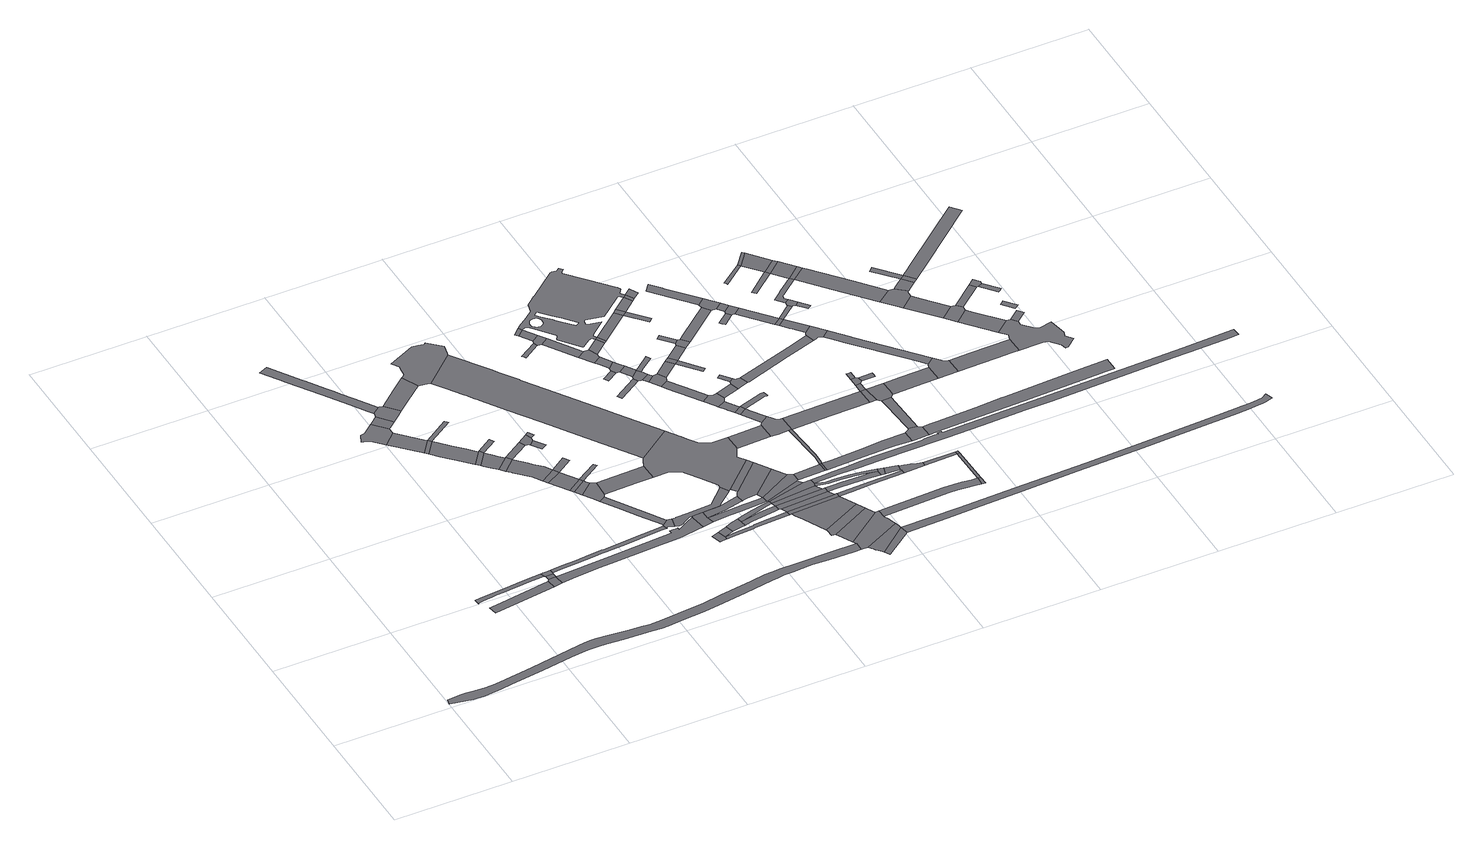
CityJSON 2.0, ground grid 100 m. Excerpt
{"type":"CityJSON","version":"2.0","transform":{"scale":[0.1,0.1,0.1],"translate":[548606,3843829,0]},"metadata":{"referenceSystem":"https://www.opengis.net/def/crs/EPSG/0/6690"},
"CityObjects":{
"road1":{"type":"Road","attributes":{"RoadStructureAttribute.sectionType":"1"},"geometry":[{"type":"MultiSurface","lod":"1","boundaries":[[[0,1,2,3,4,5]]]}]},
"road2":{"type":"Road","attributes":{"RoadStructureAttribute.sectionType":"1"},"geometry":[{"type":"MultiSurface","lod":"1","boundaries":[[[6,7,8,9,10,11,12,13,14,15,16,17,18,19,20,21,22,23,24,25,26,27,28]]]}]},
"road3":{"type":"Road","geometry":[{"type":"MultiSurface","lod":"1","boundaries":[[[29,30,0,5,31]]]}]},
"road4":{"type":"Road","attributes":{"RoadStructureAttribute.sectionType":"1"},"geometry":[{"type":"MultiSurface","lod":"1","boundaries":[[[32,33,34,35,30,29]]]}]},
"road5":{"type":"Road","geometry":[{"type":"MultiSurface","lod":"1","boundaries":[[[36,37,38,39,6,28,40,34,33,41]]]}]},
"road6":{"type":"Road","attributes":{"RoadStructureAttribute.sectionType":"1"},"geometry":[{"type":"MultiSurface","lod":"1","boundaries":[[[42,43,44,45,46,47,48,49,50,51,52,53,54,55,56,57,58,59,60,61,62,63,64,65,66,67,68,69,70,71,72,73,74,75,76,77,78,79,80,81,82,83,84,85,86,87,88,89,90,91,92,93,94,95,96,97,98,99,100]]]}]},
"road7":{"type":"Road","geometry":[{"type":"MultiSurface","lod":"1","boundaries":[[[101,102,103,104,105,106,107,108,109,110,111,112]]]}]},
"road8":{"type":"Road","attributes":{"RoadStructureAttribute.sectionType":"1"},"geometry":[{"type":"MultiSurface","lod":"1","boundaries":[[[113,114,115,116,117,118,119,120,121,122,123,124,125,126,127,128,129,130]]]}]},
"road9":{"type":"Road","attributes":{"RoadStructureAttribute.sectionType":"1"},"geometry":[{"type":"MultiSurface","lod":"1","boundaries":[[[131,132,111,110,133,134,135,136,137]]]}]},
"road10":{"type":"Road","attributes":{"RoadStructureAttribute.sectionType":"1"},"geometry":[{"type":"MultiSurface","lod":"1","boundaries":[[[138,139,101,112,140,141]]]}]},
"road11":{"type":"Road","geometry":[{"type":"MultiSurface","lod":"1","boundaries":[[[142,137,136,143,144]]]}]},
"road12":{"type":"Road","geometry":[{"type":"MultiSurface","lod":"1","boundaries":[[[145,130,129,146,138,141,147,148,149,150]]]}]},
"road13":{"type":"Road","attributes":{"RoadStructureAttribute.sectionType":"1"},"geometry":[{"type":"MultiSurface","lod":"1","boundaries":[[[151,152,153,154,144,143,155,156,157,158,159,160]]]}]},
"road14":{"type":"Road","attributes":{"RoadStructureAttribute.sectionType":"1"},"geometry":[{"type":"MultiSurface","lod":"1","boundaries":[[[161,162,163,164,165,166,167,168,169,170,36,41,171,172,173,174,175,176,177,178,179,180,181,182,183,184]]]}]},
"road15":{"type":"Road","geometry":[{"type":"MultiSurface","lod":"1","boundaries":[[[185,160,159,186,187]]]}]},
"road16":{"type":"Road","attributes":{"RoadStructureAttribute.sectionType":"1"},"geometry":[{"type":"MultiSurface","lod":"1","boundaries":[[[188,189,190,142,144]]]}]},
"road17":{"type":"Road","attributes":{"RoadStructureAttribute.sectionType":"1"},"geometry":[{"type":"MultiSurface","lod":"1","boundaries":[[[191,192,193,194,195,196,197,198,199,200,201,202,203,204,29,31,205,206,207,208,209,210,211]]]}]},
"road18":{"type":"Road","attributes":{"RoadStructureAttribute.sectionType":"1"},"geometry":[{"type":"MultiSurface","lod":"1","boundaries":[[[212,213,187,186,214,215,216,217]]]}]},
"road19":{"type":"Road","geometry":[{"type":"MultiSurface","lod":"1","boundaries":[[[218,217,216,219,220]]]}]},
"road20":{"type":"Road","attributes":{"RoadStructureAttribute.sectionType":"1"},"geometry":[{"type":"MultiSurface","lod":"1","boundaries":[[[221,222,150,149,223,224]]]}]},
"road21":{"type":"Road","geometry":[{"type":"MultiSurface","lod":"1","boundaries":[[[225,226,185,187]]]}]},
"road22":{"type":"Road","attributes":{"RoadStructureAttribute.sectionType":"1"},"geometry":[{"type":"MultiSurface","lod":"1","boundaries":[[[227,228,229,230,231,232,220,219,233,234,235,236,237]]]}]},
"road23":{"type":"Road","geometry":[{"type":"MultiSurface","lod":"1","boundaries":[[[237,236,238,239]]]}]},
"road24":{"type":"Road","attributes":{"RoadStructureAttribute.sectionType":"1"},"geometry":[{"type":"MultiSurface","lod":"1","boundaries":[[[240,218,220,241]]]}]},
"road25":{"type":"Road","attributes":{"RoadStructureAttribute.sectionType":"1"},"geometry":[{"type":"MultiSurface","lod":"1","boundaries":[[[239,238,242,243]]]}]},
"road26":{"type":"Road","attributes":{"RoadStructureAttribute.sectionType":"1"},"geometry":[{"type":"MultiSurface","lod":"1","boundaries":[[[243,242,244,245]]]}]},
"road27":{"type":"Road","geometry":[{"type":"MultiSurface","lod":"1","boundaries":[[[245,244,246,247,248,249,250,251]]]}]},
"road28":{"type":"Road","geometry":[{"type":"MultiSurface","lod":"1","boundaries":[[[248,247,252,253,254,255,256,257,258]]]}]},
"road29":{"type":"Road","geometry":[{"type":"MultiSurface","lod":"1","boundaries":[[[259,260,237,239]]]}]},
"road30":{"type":"Road","geometry":[{"type":"MultiSurface","lod":"1","boundaries":[[[261,262,240,241,263,264,265,266,267]]]}]},
"road31":{"type":"Road","attributes":{"RoadStructureAttribute.sectionType":"1"},"geometry":[{"type":"MultiSurface","lod":"1","boundaries":[[[268,269,255,254,270,271,272,273,274]]]}]},
"road32":{"type":"Road","attributes":{"RoadStructureAttribute.sectionType":"1"},"geometry":[{"type":"MultiSurface","lod":"1","boundaries":[[[275,276,277,265,264]]]}]},
"road33":{"type":"Road","geometry":[{"type":"MultiSurface","lod":"1","boundaries":[[[278,279,261,267]]]}]},
"road34":{"type":"Road","attributes":{"RoadStructureAttribute.sectionType":"1"},"geometry":[{"type":"MultiSurface","lod":"1","boundaries":[[[280,281,282,243,245]]]}]},
"road35":{"type":"Road","geometry":[{"type":"MultiSurface","lod":"1","boundaries":[[[274,273,161,184,283,284,285,286,287,288,289,290]]]}]},
"road36":{"type":"Road","geometry":[{"type":"MultiSurface","lod":"1","boundaries":[[[291,292,293,294,295,296,297,221,224,298,299,300,301,302,303,304]]]}]},
"road37":{"type":"Road","attributes":{"RoadStructureAttribute.sectionType":"1"},"geometry":[{"type":"MultiSurface","lod":"1","boundaries":[[[305,306,258,257,307,308]]]}]},
"road38":{"type":"Road","geometry":[{"type":"MultiSurface","lod":"1","boundaries":[[[309,310,311,312,313,314]]]}]},
"road39":{"type":"Road","geometry":[{"type":"MultiSurface","lod":"1","boundaries":[[[315,316,193,192,191,211,317,318,319]]]}]},
"road40":{"type":"Road","attributes":{"RoadStructureAttribute.sectionType":"1"},"geometry":[{"type":"MultiSurface","lod":"1","boundaries":[[[320,321,309,314,322,323,324]]]}]},
"road41":{"type":"Road","attributes":{"RoadStructureAttribute.sectionType":"1"},"geometry":[{"type":"MultiSurface","lod":"1","boundaries":[[[325,326,327,328,329,290,289,330,331,332,333,334,335,336,337,338,339,340]]]}]},
"road42":{"type":"Road","attributes":{"RoadStructureAttribute.sectionType":"1"},"geometry":[{"type":"MultiSurface","lod":"1","boundaries":[[[341,342,343,344,345,346,347,348,349,350,300,299,351,352,353,354,355,356,357,358,359,360,361,362,363,364]]]}]},
"road43":{"type":"Road","geometry":[{"type":"MultiSurface","lod":"1","boundaries":[[[365,366,320,324,367,368,369]]]}]},
"road44":{"type":"Road","attributes":{"RoadStructureAttribute.sectionType":"1"},"geometry":[{"type":"MultiSurface","lod":"1","boundaries":[[[370,371,372,373,315,319,374,375]]]}]},
"road45":{"type":"Road","attributes":{"RoadStructureAttribute.sectionType":"1"},"geometry":[{"type":"MultiSurface","lod":"1","boundaries":[[[376,377,378,379,380,381,382,383,384,314,313,385,386,387,388,389,390,391,392]]]}]},
"road46":{"type":"Road","attributes":{"RoadStructureAttribute.sectionType":"1"},"geometry":[{"type":"MultiSurface","lod":"1","boundaries":[[[393,394,395,396,397,398,399,400,318,317,401,402,403]]]}]},
"road47":{"type":"Road","attributes":{"RoadStructureAttribute.sectionType":"1"},"geometry":[{"type":"MultiSurface","lod":"1","boundaries":[[[404,405,406,407,369,368,408,409,410,411]]]}]},
"road48":{"type":"Road","attributes":{"RoadStructureAttribute.sectionType":"1"},"geometry":[{"type":"MultiSurface","lod":"1","boundaries":[[[412,413,414,415,365,369,416,417,418]]]}]},
"road49":{"type":"Road","geometry":[{"type":"MultiSurface","lod":"1","boundaries":[[[419,420,421,422,423,364,363,424,305,308,425,426,427,428,429,430,431,325,340,432,433,434,435,436,437,438,439]]]}]},
"road50":{"type":"Road","geometry":[{"type":"MultiSurface","lod":"1","boundaries":[[[440,441,442,443,444]]]}]},
"road51":{"type":"Road","geometry":[{"type":"MultiSurface","lod":"1","boundaries":[[[445,446,447,448]]]}]},
"road52":{"type":"Road","geometry":[{"type":"MultiSurface","lod":"1","boundaries":[[[434,433,449,450,451]]]}]},
"road53":{"type":"Road","attributes":{"RoadStructureAttribute.sectionType":"1"},"geometry":[{"type":"MultiSurface","lod":"1","boundaries":[[[448,447,452,453]]]}]},
"road54":{"type":"Road","attributes":{"RoadStructureAttribute.sectionType":"1"},"geometry":[{"type":"MultiSurface","lod":"1","boundaries":[[[451,450,454,370,375,455,456,457,458,459,460]]]}]},
"road55":{"type":"Road","geometry":[{"type":"MultiSurface","lod":"1","boundaries":[[[453,452,461,440,444,462,463,464]]]}]},
"road56":{"type":"Road","attributes":{"RoadStructureAttribute.sectionType":"1"},"geometry":[{"type":"MultiSurface","lod":"1","boundaries":[[[465,464,463,466,467,468]]]}]},
"road57":{"type":"Road","geometry":[{"type":"MultiSurface","lod":"1","boundaries":[[[469,470,460,459,471,472]]]}]},
"road58":{"type":"Road","attributes":{"RoadStructureAttribute.sectionType":"1"},"geometry":[{"type":"MultiSurface","lod":"1","boundaries":[[[473,474,475,476,477]]]}]},
"road59":{"type":"Road","geometry":[{"type":"MultiSurface","lod":"1","boundaries":[[[472,471,393,403,478,479,480,481,482,483]]]}]},
"road60":{"type":"Road","geometry":[{"type":"MultiSurface","lod":"1","boundaries":[[[484,479,478,412,485]]]}]},
"road61":{"type":"Road","geometry":[{"type":"MultiSurface","lod":"1","boundaries":[[[486,487,488,489]]]}]},
"road62":{"type":"Road","geometry":[{"type":"MultiSurface","lod":"1","boundaries":[[[490,491,418,404,492]]]}]},
"road63":{"type":"Road","geometry":[{"type":"MultiSurface","lod":"1","boundaries":[[[493,492,404,411,494,495]]]}]},
"road64":{"type":"Road","attributes":{"RoadStructureAttribute.sectionType":"1"},"geometry":[{"type":"MultiSurface","lod":"1","boundaries":[[[496,497,485,412,418,491,498]]]}]},
"road65":{"type":"Road","attributes":{"RoadStructureAttribute.sectionType":"7"},"geometry":[{"type":"MultiSurface","lod":"1","boundaries":[[[499,500,501,495,494,502,376,503]]]}]},
"road66":{"type":"Road","attributes":{"RoadStructureAttribute.sectionType":"7"},"geometry":[{"type":"MultiSurface","lod":"1","boundaries":[[[504,505,506,507,508,509,510,511]]]}]},
"road67":{"type":"Road","geometry":[{"type":"MultiSurface","lod":"1","boundaries":[[[512,503,376,392,507,506]]]}]},
"road68":{"type":"Road","geometry":[{"type":"MultiSurface","lod":"1","boundaries":[[[513,468,467,514,515,516,517,518]]]}]},
"road69":{"type":"Road","attributes":{"RoadStructureAttribute.sectionType":"1"},"geometry":[{"type":"MultiSurface","lod":"1","boundaries":[[[515,514,519,520,521,522]]]}]},
"road70":{"type":"Road","geometry":[{"type":"MultiSurface","lod":"1","boundaries":[[[511,510,523,524,525,526]]]}]},
"road71":{"type":"Road","geometry":[{"type":"MultiSurface","lod":"1","boundaries":[[[527,526,525,528,529,530]]]}]},
"road72":{"type":"Road","geometry":[{"type":"MultiSurface","lod":"1","boundaries":[[[531,522,521,486,489,532,533]]]}]},
"road73":{"type":"Road","attributes":{"RoadStructureAttribute.sectionType":"1"},"geometry":[{"type":"MultiSurface","lod":"1","boundaries":[[[534,535,533,532,536,537,538,539]]]}]},
"road74":{"type":"Road","geometry":[{"type":"MultiSurface","lod":"1","boundaries":[[[540,541,542,543,544,545,546,547,548]]]}]},
"road75":{"type":"Road","geometry":[{"type":"MultiSurface","lod":"1","boundaries":[[[549,530,529,42,100,550,542,541,551,552,553,554]]]}]},
"road76":{"type":"Road","geometry":[{"type":"MultiSurface","lod":"1","boundaries":[[[539,538,473,477,555,556,557,558,559,560,561]]]}]},
"road77":{"type":"Road","geometry":[{"type":"MultiSurface","lod":"1","boundaries":[[[548,547,562,563]]]}]},
"road78":{"type":"Road","attributes":{"RoadStructureAttribute.sectionType":"1"},"geometry":[{"type":"MultiSurface","lod":"1","boundaries":[[[564,518,517,565]]]}]},
"road79":{"type":"Road","geometry":[{"type":"MultiSurface","lod":"1","boundaries":[[[557,556,566,567]]]}]},
"road80":{"type":"Road","geometry":[{"type":"MultiSurface","lod":"1","boundaries":[[[568,567,566,569,570,571,572,573]]]}]},
"road81":{"type":"Road","attributes":{"RoadStructureAttribute.sectionType":"1"},"geometry":[{"type":"MultiSurface","lod":"1","boundaries":[[[574,439,438,575]]]}]},
"road82":{"type":"Road","geometry":[{"type":"MultiSurface","lod":"1","boundaries":[[[576,564,565,577,578]]]}]},
"road83":{"type":"Road","geometry":[{"type":"MultiSurface","lod":"1","boundaries":[[[579,483,482,580]]]}]},
"road84":{"type":"Road","geometry":[{"type":"MultiSurface","lod":"1","boundaries":[[[581,582,583,584,585,586,587,539,561]]]}]},
"road85":{"type":"Road","attributes":{"RoadStructureAttribute.sectionType":"1"},"geometry":[{"type":"MultiSurface","lod":"1","boundaries":[[[588,572,571,589,590,591,592,593]]]}]},
"road86":{"type":"Road","geometry":[{"type":"MultiSurface","lod":"1","boundaries":[[[594,595,596,597,598,599,600,601,602,603,604,605,606,607,608,609,445,448,610,611,612,613,614,615,616,617,618,619,620,621,622,623,624,625,626,564,576,627,628,629,630,631,632,633,634,635,636,637,638,639,640,641,642,643,644,645,646,647,648],[649,650,651,652,653,654,655,656,657,658,659,660,661,662,663,664,665,666,667,668,669,670,671,672,673],[674,675,676,677,678,679,680,681,682,683,684,685,686,687,688,689,690,691]]]}]},
"road87":{"type":"Road","geometry":[{"type":"MultiSurface","lod":"1","boundaries":[[[692,693,593,592,694,695,696,697,698]]]}]},
"road88":{"type":"Road","attributes":{"RoadStructureAttribute.sectionType":"1"},"geometry":[{"type":"MultiSurface","lod":"1","boundaries":[[[699,700,568,573,701,702]]]}]},
"road89":{"type":"Road","attributes":{"RoadStructureAttribute.sectionType":"1"},"geometry":[{"type":"MultiSurface","lod":"1","boundaries":[[[703,704,705,696,695,706,707,708,709,710]]]}]},
"road90":{"type":"Road","geometry":[{"type":"MultiSurface","lod":"1","boundaries":[[[711,712,579,580,713]]]}]},
"road91":{"type":"Road","attributes":{"RoadStructureAttribute.sectionType":"1"},"geometry":[{"type":"MultiSurface","lod":"1","boundaries":[[[714,576,578,715]]]}]},
"road92":{"type":"Road","geometry":[{"type":"MultiSurface","lod":"1","boundaries":[[[716,710,709,717,718]]]}]},
"road93":{"type":"Road","attributes":{"RoadStructureAttribute.sectionType":"1"},"geometry":[{"type":"MultiSurface","lod":"1","boundaries":[[[719,720,721,722,723,498,491,724,725,726,727,728,729,730]]]}]},
"road94":{"type":"Road","attributes":{"RoadStructureAttribute.sectionType":"1"},"geometry":[{"type":"MultiSurface","lod":"1","boundaries":[[[731,732,733,734,735,493,495,736,737,738,739,740,729]]]}]},
"road95":{"type":"Road","attributes":{"RoadStructureAttribute.sectionType":"1"},"geometry":[{"type":"MultiSurface","lod":"1","boundaries":[[[741,742,718,717,743,744]]]}]},
"road96":{"type":"Road","geometry":[{"type":"MultiSurface","lod":"1","boundaries":[[[745,699,702,746]]]}]},
"road97":{"type":"Road","attributes":{"RoadStructureAttribute.sectionType":"1"},"geometry":[{"type":"MultiSurface","lod":"1","boundaries":[[[747,748,749,750,751,752,753,754,712,711]]]}]},
"road98":{"type":"Road","geometry":[{"type":"MultiSurface","lod":"1","boundaries":[[[755,756,757,744,743,758,574,575,759,751,750,760]]]}]},
"road99":{"type":"Road","attributes":{"RoadStructureAttribute.sectionType":"1"},"geometry":[{"type":"MultiSurface","lod":"1","boundaries":[[[761,698,697,762]]]}]},
"road100":{"type":"Road","geometry":[{"type":"MultiSurface","lod":"1","boundaries":[[[763,764,765,746,702]]]}]},
"road101":{"type":"Road","attributes":{"RoadStructureAttribute.sectionType":"1"},"geometry":[{"type":"MultiSurface","lod":"1","boundaries":[[[766,767,768,769,770,771,512,506,772,773,774,775,776]]]}]},
"road102":{"type":"Road","attributes":{"RoadStructureAttribute.sectionType":"1"},"geometry":[{"type":"MultiSurface","lod":"1","boundaries":[[[777,778,745,746,779]]]}]},
"road103":{"type":"Road","attributes":{"RoadStructureAttribute.sectionType":"1"},"geometry":[{"type":"MultiSurface","lod":"1","boundaries":[[[780,781,782,783,784,785,716,718]]]}]},
"road104":{"type":"Road","geometry":[{"type":"MultiSurface","lod":"1","boundaries":[[[786,714,715,787]]]}]},
"road105":{"type":"Road","geometry":[{"type":"MultiSurface","lod":"1","boundaries":[[[788,789,790,791,792,793]]]}]},
"road106":{"type":"Road","geometry":[{"type":"MultiSurface","lod":"1","boundaries":[[[794,795,796,797]]]}]},
"road107":{"type":"Road","geometry":[{"type":"MultiSurface","lod":"1","boundaries":[[[798,799,787,715]]]}]},
"road108":{"type":"Road","geometry":[{"type":"MultiSurface","lod":"1","boundaries":[[[800,801,793,792,761,762,802,803,804]]]}]},
"road109":{"type":"Road","geometry":[{"type":"MultiSurface","lod":"1","boundaries":[[[797,796,777,779,805,806]]]}]},
"road110":{"type":"Road","attributes":{"RoadStructureAttribute.sectionType":"1"},"geometry":[{"type":"MultiSurface","lod":"1","boundaries":[[[640,786,787,807]]]}]},
"road111":{"type":"Road","geometry":[{"type":"MultiSurface","lod":"1","boundaries":[[[730,729,740,808,809]]]}]},
"road112":{"type":"Road","attributes":{"RoadStructureAttribute.sectionType":"1"},"geometry":[{"type":"MultiSurface","lod":"1","boundaries":[[[810,811,812,813,549,554,814,815,816,817,818,819]]]}]},
"road113":{"type":"Road","attributes":{"RoadStructureAttribute.sectionType":"1"},"geometry":[{"type":"MultiSurface","lod":"1","boundaries":[[[809,808,820,821,822,823]]]}]},
"road114":{"type":"Road","geometry":[{"type":"MultiSurface","lod":"1","boundaries":[[[641,640,807,824,825]]]}]},
"road115":{"type":"Road","attributes":{"RoadStructureAttribute.sectionType":"1"},"geometry":[{"type":"MultiSurface","lod":"1","boundaries":[[[826,827,828,829,830,711,713,831,832,833,834]]]}]},
"road116":{"type":"Road","attributes":{"RoadStructureAttribute.sectionType":"1"},"geometry":[{"type":"MultiSurface","lod":"1","boundaries":[[[835,641,825,836]]]}]},
"road117":{"type":"Road","attributes":{"RoadStructureAttribute.sectionType":"1"},"geometry":[{"type":"MultiSurface","lod":"1","boundaries":[[[837,838,760,750,839,840,841,842,843]]]}]},
"road118":{"type":"Road","geometry":[{"type":"MultiSurface","lod":"1","boundaries":[[[844,845,846,847,823,822,848,767,766,776,849,850,851]]]}]},
"road119":{"type":"Road","attributes":{"RoadStructureAttribute.sectionType":"1"},"geometry":[{"type":"MultiSurface","lod":"1","boundaries":[[[852,853,806,805,854]]]}]},
"road120":{"type":"Road","attributes":{"RoadStructureAttribute.sectionType":"1"},"geometry":[{"type":"MultiSurface","lod":"1","boundaries":[[[855,856,857,858,859,860,861,862,863,864,865,866,867]]]}]},
"road121":{"type":"Road","attributes":{"RoadStructureAttribute.sectionType":"1"},"geometry":[{"type":"MultiSurface","lod":"1","boundaries":[[[868,869,870,804,803,871,872,873,874,875]]]}]},
"road122":{"type":"Road","geometry":[{"type":"MultiSurface","lod":"1","boundaries":[[[876,877,878,879,880,881]]]}]},
"road123":{"type":"Road","attributes":{"RoadStructureAttribute.sectionType":"1"},"geometry":[{"type":"MultiSurface","lod":"1","boundaries":[[[882,851,850,883,884,885]]]}]},
"road124":{"type":"Road","geometry":[{"type":"MultiSurface","lod":"1","boundaries":[[[886,867,866,852,854,887,888]]]}]},
"road125":{"type":"Road","geometry":[{"type":"MultiSurface","lod":"1","boundaries":[[[819,818,889,890]]]}]},
"road126":{"type":"Road","attributes":{"RoadStructureAttribute.sectionType":"1"},"geometry":[{"type":"MultiSurface","lod":"1","boundaries":[[[888,887,891,892]]]}]},
"road127":{"type":"Road","geometry":[{"type":"MultiSurface","lod":"1","boundaries":[[[893,894,895,896,826,834,897,898,899,900,901]]]}]},
"road128":{"type":"Road","attributes":{"RoadStructureAttribute.sectionType":"1"},"geometry":[{"type":"MultiSurface","lod":"1","boundaries":[[[902,884,819,890]]]}]},
"road129":{"type":"Road","geometry":[{"type":"MultiSurface","lod":"1","boundaries":[[[892,891,876,881,903,904,905]]]}]},
"road130":{"type":"Road","geometry":[{"type":"MultiSurface","lod":"1","boundaries":[[[906,837,843,907]]]}]},
"road131":{"type":"Road","geometry":[{"type":"MultiSurface","lod":"1","boundaries":[[[908,885,884,902]]]}]},
"road132":{"type":"Road","attributes":{"RoadStructureAttribute.sectionType":"1"},"geometry":[{"type":"MultiSurface","lod":"1","boundaries":[[[909,910,911,912,913,914,893,901]]]}]},
"road133":{"type":"Road","attributes":{"RoadStructureAttribute.sectionType":"1"},"geometry":[{"type":"MultiSurface","lod":"1","boundaries":[[[915,837,906,916]]]}]},
"road134":{"type":"Road","attributes":{"RoadStructureAttribute.sectionType":"1"},"geometry":[{"type":"MultiSurface","lod":"1","boundaries":[[[905,904,917,918]]]}]},
"road135":{"type":"Road","geometry":[{"type":"MultiSurface","lod":"1","boundaries":[[[919,915,916,920,921,922]]]}]},
"road136":{"type":"Road","geometry":[{"type":"MultiSurface","lod":"1","boundaries":[[[923,924,925,926,919,922]]]}]},
"road137":{"type":"Road","geometry":[{"type":"MultiSurface","lod":"1","boundaries":[[[927,928,906,907,929,911,910,930,931]]]}]},
"road138":{"type":"Road","geometry":[{"type":"MultiSurface","lod":"1","boundaries":[[[918,917,932,933]]]}]},
"road139":{"type":"Road","attributes":{"RoadStructureAttribute.sectionType":"1"},"geometry":[{"type":"MultiSurface","lod":"1","boundaries":[[[934,935,936,921,920]]]}]},
"road140":{"type":"Road","attributes":{"RoadStructureAttribute.sectionType":"1"},"geometry":[{"type":"MultiSurface","lod":"1","boundaries":[[[937,938,933,932,939,940,941,942,943]]]}]},
"road141":{"type":"Road","attributes":{"RoadStructureAttribute.sectionType":"1"},"geometry":[{"type":"MultiSurface","lod":"1","boundaries":[[[944,918,933,945]]]}]},
"road142":{"type":"Road","geometry":[{"type":"MultiSurface","lod":"1","boundaries":[[[943,942,946,868,875,947,948,949,950,951,952]]]}]},
"road143":{"type":"Road","attributes":{"RoadStructureAttribute.sectionType":"1"},"geometry":[{"type":"MultiSurface","lod":"1","boundaries":[[[953,954,955,956,957]]]}]},
"road144":{"type":"Road","attributes":{"RoadStructureAttribute.sectionType":"1"},"geometry":[{"type":"MultiSurface","lod":"1","boundaries":[[[958,959,928,927,931,960,961,962]]]}]},
"road145":{"type":"Road","attributes":{"RoadStructureAttribute.sectionType":"1"},"geometry":[{"type":"MultiSurface","lod":"1","boundaries":[[[963,964,965,966]]]}]},
"road146":{"type":"Road","geometry":[{"type":"MultiSurface","lod":"1","boundaries":[[[967,968,969,944,945,970,971,972]]]}]},
"road147":{"type":"Road","geometry":[{"type":"MultiSurface","lod":"1","boundaries":[[[973,974,975,976,972,971]]]}]},
"road148":{"type":"Road","attributes":{"RoadStructureAttribute.sectionType":"1"},"geometry":[{"type":"MultiSurface","lod":"1","boundaries":[[[977,978,979,980,981,968,967,982,983,984,985,986,987,988]]]}]},
"road149":{"type":"Road","geometry":[{"type":"MultiSurface","lod":"1","boundaries":[[[989,953,957,990]]]}]},
"road150":{"type":"Road","attributes":{"RoadStructureAttribute.sectionType":"1"},"geometry":[{"type":"MultiSurface","lod":"1","boundaries":[[[991,992,993,952,951,994,995,996,997,998,999,1000,1001]]]}]},
"road151":{"type":"Road","attributes":{"RoadStructureAttribute.sectionType":"1"},"geometry":[{"type":"MultiSurface","lod":"1","boundaries":[[[990,957,1002,1003,963,1004]]]}]},
"road152":{"type":"Road","geometry":[{"type":"MultiSurface","lod":"1","boundaries":[[[1004,963,966,1005]]]}]},
"road153":{"type":"Road","attributes":{"RoadStructureAttribute.sectionType":"1"},"geometry":[{"type":"MultiSurface","lod":"1","boundaries":[[[1005,966,1006,977,1007]]]}]},
"road154":{"type":"Road","attributes":{"RoadStructureAttribute.sectionType":"1"},"geometry":[{"type":"MultiSurface","lod":"1","boundaries":[[[1008,1009,1010,1011,1012,1013,1014,1015,1016,1017,548,563,1018,1019,1020,1021,1022,1023,1024,1025,1026,1027,1028,1029,1030,1031,1032]]]}]},
"road155":{"type":"Road","geometry":[{"type":"MultiSurface","lod":"1","boundaries":[[[1007,977,988,1033]]]}]},
"road156":{"type":"Road","geometry":[{"type":"MultiSurface","lod":"1","boundaries":[[[1034,1035,1036,1037,1001,1000,958,962,1038,1039]]]}]},
"road157":{"type":"Road","attributes":{"RoadStructureAttribute.sectionType":"1"},"geometry":[{"type":"MultiSurface","lod":"1","boundaries":[[[1040,1041,1042,1043,1044,1045,1046,1047,1048,1049,1050,1051,1052,1053,1054,496,498,1055,1056,1057,1058,1059,1060,1061,1062,1063,1064,1065,1066,1067,1068,1069]]]}]},
"road158":{"type":"Road","attributes":{"RoadStructureAttribute.sectionType":"1"},"geometry":[{"type":"MultiSurface","lod":"1","boundaries":[[[1070,1071,1033,988,1072,1073,1074]]]}]},
"road159":{"type":"Road","attributes":{"RoadStructureAttribute.sectionType":"1"},"geometry":[{"type":"MultiSurface","lod":"1","boundaries":[[[1075,1076,1077,1078,1079,1080,1081,900,899,1082,1083,1084,1085,1086,1087,1088]]]}]},
"road160":{"type":"Road","geometry":[{"type":"MultiSurface","lod":"1","boundaries":[[[1074,1073,1089,1090,1091,1092,1093,1094]]]}]},
"road161":{"type":"Road","attributes":{"RoadStructureAttribute.sectionType":"1"},"geometry":[{"type":"MultiSurface","lod":"1","boundaries":[[[1095,1096,1097,1039,1038,1098,1099,1100,1101]]]}]},
"road162":{"type":"Road","attributes":{"RoadStructureAttribute.sectionType":"1"},"geometry":[{"type":"MultiSurface","lod":"1","boundaries":[[[1102,1091,1090,1103,1104,1105]]]}]},
"road163":{"type":"Road","attributes":{"RoadStructureAttribute.sectionType":"1"},"geometry":[{"type":"MultiSurface","lod":"1","boundaries":[[[1106,1107,1108,1109,1094,1093,1110,1111]]]}]},
"road164":{"type":"Road","attributes":{"RoadStructureAttribute.sectionType":"1"},"geometry":[{"type":"MultiSurface","lod":"1","boundaries":[[[1112,1113,1114,1106,1115]]]}]},
"road165":{"type":"Road","geometry":[{"type":"MultiSurface","lod":"1","boundaries":[[[1116,1105,1104,1117,1118,1119,1120,1121]]]}]},
"road166":{"type":"Road","geometry":[{"type":"MultiSurface","lod":"1","boundaries":[[[1115,1106,1111,1122]]]}]},
"road167":{"type":"Road","attributes":{"RoadStructureAttribute.sectionType":"1"},"geometry":[{"type":"MultiSurface","lod":"1","boundaries":[[[1123,1118,1117,1124,1125]]]}]},
"road168":{"type":"Road","attributes":{"RoadStructureAttribute.sectionType":"1"},"geometry":[{"type":"MultiSurface","lod":"1","boundaries":[[[1126,1121,1120,1127]]]}]},
"road169":{"type":"Road","geometry":[{"type":"MultiSurface","lod":"1","boundaries":[[[1125,1124,1128,1095,1101,1129,1130,1131,1132,1133,1134,1135,1136,1137,1138,1139,1140,1141,1142,1143,1144]]]}]},
"road170":{"type":"Road","geometry":[{"type":"MultiSurface","lod":"1","boundaries":[[[1145,1144,1143,1146]]]}]},
"road171":{"type":"Road","geometry":[{"type":"MultiSurface","lod":"1","boundaries":[[[1147,1126,1127,1148,1149,1150]]]}]},
"road172":{"type":"Road","geometry":[{"type":"MultiSurface","lod":"1","boundaries":[[[1151,1152,1153,1154,1155]]]}]},
"road173":{"type":"Road","geometry":[{"type":"MultiSurface","lod":"1","boundaries":[[[1156,1157,1158,1149,1148]]]}]},
"road174":{"type":"Road","attributes":{"RoadStructureAttribute.sectionType":"1"},"geometry":[{"type":"MultiSurface","lod":"1","boundaries":[[[1159,1160,1161,1162,1115,1122,1163,1164]]]}]}
},
"vertices":[
[1342,1003,0],[917,939,0],[828,928,0],[805,925,0],[816,848,0],[1353,926,0],
[1336,1110,0],[1274,1103,0],[1198,1098,0],[1118,1090,0],[1013,1080,0],[934,1073,0],[799,1060,0],[749,1055,0],[752,1003,0],[756,1011,0],[761,1015,0],[764,1016,0],[793,1021,0],[800,1022,0],[886,1033,0],[921,1036,0],[985,1041,0],[1037,1046,0],[1159,1056,0],[1247,1064,0],[1319,1070,0],[1342,1072,0],[1343,1072,0],
[1419,1026,0],[1356,1023,0],[1428,937,0],
[1419,1029,0],[1418,1064,0],[1353,1063,0],[1356,1025,0],
[1417,1116,0],[1384,1113,0],[1351,1111,0],[1347,1111,0],[1346,1069,0],[1418,1079,0],
[3618,338,0],[3410,336,0],[3105,333,0],[2975,332,0],[2898,328,0],[2835,323,0],[2708,304,0],[2424,259,0],[2259,232,0],[2112,218,0],[1937,201,0],[1859,196,0],[1790,195,0],[1719,199,0],[1607,208,0],[1442,222,0],[1352,231,0],[1299,228,0],[1257,227,0],[1194,217,0],[763,142,0],[516,107,0],[428,94,0],[378,91,0],[331,91,0],[226,97,0],[181,104,0],[127,100,0],[18,93,0],[7,44,0],[9,41,0],[194,4,0],[219,4,0],[292,5,0],[439,19,0],[529,35,0],[816,75,0],[1085,118,0],[1180,129,0],[1245,135,0],[1310,138,0],[1390,136,0],[1530,127,0],[1765,115,0],[1845,111,0],[1903,111,0],[2023,125,0],[2225,142,0],[2400,164,0],[2602,196,0],[2851,238,0],[2904,246,0],[2959,252,0],[3036,255,0],[3116,261,0],[3208,264,0],[3341,260,0],[3558,258,0],[3617,257,0],
[1017,3288,0],[928,3212,0],[927,3212,0],[890,3205,0],[886,3204,0],[858,3134,0],[873,3128,0],[922,3109,0],[961,3068,0],[1008,3019,0],[1117,3123,0],[1117,3175,0],
[1042,3625,0],[980,3719,0],[952,3763,0],[910,3827,0],[812,3977,0],[803,3991,0],[718,4120,0],[631,4253,0],[557,4220,0],[643,4088,0],[651,4076,0],[681,4029,0],[853,3767,0],[986,3564,0],[1069,3437,0],[1075,3427,0],[1096,3394,0],[1161,3445,0],
[1301,2927,0],[1288,2941,0],[1063,2961,0],[1179,2839,0],[1206,2810,0],[1218,2797,0],[1307,2920,0],
[1091,3350,0],[1024,3293,0],[1127,3184,0],[1188,3234,0],
[1310,2922,0],[1242,2771,0],[1332,2894,0],
[1171,3444,0],[1100,3388,0],[1231,3269,0],[1249,3285,0],[1296,3324,0],[1200,3439,0],
[1520,2694,0],[1439,2780,0],[1416,2805,0],[1333,2892,0],[1306,2703,0],[1358,2647,0],[1383,2620,0],[1410,2592,0],[1498,2499,0],[1585,2625,0],
[2420,1194,0],[2420,1193,0],[2140,1171,0],[1895,1151,0],[1873,1151,0],[1822,1146,0],[1761,1141,0],[1645,1132,0],[1525,1124,0],[1425,1116,0],[1419,1080,0],[1470,1083,0],[1564,1091,0],[1632,1096,0],[1711,1102,0],[1793,1109,0],[1855,1113,0],[1895,1116,0],[1949,1120,0],[2033,1126,0],[2136,1134,0],[2267,1144,0],[2389,1153,0],[2427,1155,0],
[1598,2633,0],[1527,2468,0],[1616,2592,0],
[1549,3037,0],[1539,3052,0],[1528,3067,0],
[2660,1178,0],[2660,1180,0],[2659,1187,0],[2609,1159,0],[2522,1109,0],[2505,1099,0],[2504,1107,0],[2503,1122,0],[2499,1122,0],[2458,1119,0],[2435,1116,0],[2437,1100,0],[2438,1091,0],[1896,1057,0],[1555,955,0],[1767,970,0],[1897,976,0],[2486,1014,0],[2514,1017,0],[2621,1036,0],[2683,1046,0],
[1694,2508,0],[1662,2543,0],[1544,2450,0],[1581,2410,0],[1626,2363,0],[1734,2465,0],
[1738,2468,0],[1665,2322,0],[1773,2424,0],
[1481,3673,0],[1360,3572,0],[1400,3411,0],[1546,3534,0],
[1752,2681,0],[1727,2718,0],
[1943,2240,0],[1914,2272,0],[1883,2304,0],[1856,2334,0],[1781,2415,0],[1779,2417,0],[1697,2289,0],[1703,2282,0],[1811,2168,0],[1860,2093,0],[1985,2175,0],
[1886,2053,0],[2018,2125,0],
[1913,2584,0],[1937,2532,0],
[1988,1897,0],[2111,1982,0],
[2008,1865,0],[2131,1951,0],
[2009,1864,0],[2047,1805,0],[2161,1906,0],[2143,1933,0],[2135,1946,0],[2132,1950,0],
[2094,1731,0],[2106,1712,0],[2129,1675,0],[2181,1708,0],[2186,1717,0],[2195,1734,0],[2207,1885,0],
[2152,2213,0],[2119,2263,0],
[1996,2639,0],[1954,2610,0],[1967,2526,0],[1973,2517,0],[2013,2557,0],[2017,2574,0],[2019,2587,0],
[2469,1250,0],[2381,1388,0],[2231,1515,0],[2311,1387,0],[2424,1213,0],[2428,1207,0],[2478,1248,0],
[2032,2431,0],[2055,2446,0],[2078,2461,0],
[2057,2611,0],[2025,2657,0],
[2308,2065,0],[2298,2080,0],[2288,2094,0],
[2429,1156,0],[2432,1156,0],[2432,1166,0],[2435,1166,0],[2455,1166,0],[2482,1156,0],[2493,1152,0],[2514,1237,0],
[1815,3954,0],[1767,3962,0],[1717,3970,0],[1488,3860,0],[1528,3800,0],[1525,3783,0],[1511,3698,0],[1634,3520,0],[1646,3518,0],[1916,3762,0],[1919,3776,0],[1936,3861,0],[1936,3862,0],[1828,3965,0],
[2614,1895,0],[2613,1895,0],[2491,1742,0],[2617,1745,0],
[2753,936,0],[2722,924,0],[2691,913,0],[2712,829,0],[2774,835,0],[2773,865,0],
[2756,1200,0],[2674,1196,0],[2773,1062,0],[2760,1124,0],[2760,1129,0],
[2835,968,0],[2767,942,0],[2786,869,0],[2825,883,0],[2855,893,0],
[3012,1409,0],[2859,1258,0],[2649,1243,0],[2549,1239,0],[2546,1238,0],[2527,1140,0],[2545,1140,0],[2549,1142,0],[2562,1147,0],[2577,1157,0],[2642,1196,0],[2673,1201,0],[2910,1213,0],[2941,1241,0],[3028,1316,0],[3054,1339,0],
[2720,2550,0],[2668,2629,0],[2383,3061,0],[2264,3239,0],[2257,3251,0],[2250,3260,0],[2222,3302,0],[2194,3345,0],[2158,3398,0],[2128,3445,0],[1717,3412,0],[1764,3339,0],[1798,3288,0],[1821,3253,0],[1851,3208,0],[1875,3171,0],[1879,3164,0],[2012,2965,0],[2173,2723,0],[2386,2400,0],[2402,2376,0],[2420,2349,0],[2659,1987,0],[2952,2198,0],
[2955,1009,0],[2876,983,0],[2930,909,0],[2972,918,0],[2964,969,0],
[3076,1253,0],[3068,1251,0],[3056,1247,0],[2904,1208,0],[2925,1149,0],[3084,1186,0],
[3324,915,0],[3315,914,0],[3301,913,0],[3249,909,0],[3150,903,0],[3030,890,0],[3028,889,0],[2857,873,0],[2786,866,0],[2776,835,0],[2789,836,0],[2828,840,0],[3005,854,0],[3031,856,0],[3150,866,0],[3302,873,0],[3326,874,0],
[3243,1151,0],[3241,1151,0],[3231,1150,0],[3203,1148,0],[3076,1142,0],[3064,1141,0],[2996,1137,0],[2799,1126,0],[2930,1076,0],[3020,1082,0],[3245,1096,0],
[3281,1020,0],[3203,1011,0],[3139,1001,0],[3056,985,0],[3039,932,0],[3132,948,0],[3246,964,0],[3284,967,0],
[3263,1087,0],[3198,1074,0],[3096,1050,0],[2988,1019,0],[3079,1003,0],[3201,1041,0],[3271,1057,0],
[3197,1911,0],[3113,1956,0],[3064,2029,0],[3028,2084,0],[3025,2088,0],[2649,1967,0],[2755,1749,0],[2776,1738,0],[2844,1702,0],[2861,1676,0],[2930,1570,0],[3014,1441,0],[3013,1427,0],[3064,1347,0],[3071,1353,0],[3336,1609,0],[3293,1674,0],[3298,1684,0],[3339,1764,0],[3341,1764,0],[3337,1914,0],
[2553,3584,0],[2404,3490,0],[2416,3474,0],[2427,3458,0],[2568,3549,0],
[2533,3799,0],[2474,3743,0],[2493,3714,0],[2552,3770,0],
[3080,1340,0],[3106,1303,0],[3370,1558,0],
[2560,3612,0],[2627,3656,0],
[3098,1290,0],[3090,1187,0],[3101,1190,0],[3127,1196,0],[3162,1201,0],[3217,1204,0],[3456,1426,0],
[2558,3587,0],[2571,3549,0],[2603,3547,0],[2670,3591,0],
[2840,3332,0],[2618,3524,0],[2777,3282,0],[2844,3326,0],
[3524,1325,0],[3474,1399,0],[3242,1151,0],[3533,1310,0],
[3025,2862,0],[2823,2730,0],[2835,2712,0],[2847,2693,0],[3049,2825,0],
[3258,1097,0],[3560,1212,0],[3559,1212,0],[3561,1212,0],[3577,1213,0],[3573,1295,0],
[3582,1186,0],[3595,1170,0],
[2920,3022,0],[2827,2963,0],[2851,2926,0],[2946,2987,0],
[3682,1046,0],[3653,1093,0],[3687,1036,0],
[3709,1037,0],[3302,968,0],[3711,991,0],
[3660,1173,0],[3598,1170,0],[3662,1121,0],
[3740,937,0],[3736,944,0],[3735,947,0],[3322,920,0],[3744,937,0],
[3809,805,0],[3770,877,0],[3759,899,0],[3343,875,0],[3364,834,0],[3394,775,0],[3488,588,0],[3832,761,0],
[3758,937,0],
[2857,3325,0],[2853,3167,0],[2920,3211,0],[2920,3222,0],[2922,3249,0],[2886,3323,0],
[2884,3121,0],[2921,3063,0],[2925,3058,0],[2983,3114,0],
[3492,579,0],[3496,506,0],[3529,508,0],[3871,686,0],
[3879,671,0],[3558,450,0],[3602,368,0],[3912,602,0],
[3010,3073,0],[2973,2984,0],[3040,3028,0],
[3086,2957,0],[3084,2961,0],[3019,2915,0],[3032,2895,0],[3035,2890,0],[3095,2944,0],
[3998,375,0],[3989,413,0],[3672,254,0],[3701,218,0],[3712,205,0],[3729,186,0],[3731,184,0],[3757,152,0],[4002,352,0],
[3945,604,0],[3670,257,0],[3982,438,0],[3963,494,0],[3950,527,0],[3949,529,0],
[3074,2820,0],[3082,2819,0],[3148,2862,0],[3132,2887,0],[3127,2895,0],[3117,2910,0],[3118,2911,0],
[3782,105,0],[4017,277,0],
[2992,3412,0],[3033,3342,0],
[3111,2775,0],[3172,2825,0],
[3213,2833,0],[3145,2724,0],[3158,2704,0],[3172,2683,0],[3239,2726,0],[3255,2763,0],
[3627,1922,0],[3631,1771,0],
[3014,3430,0],[3046,3353,0],[3054,3360,0],
[3805,1307,0],[3809,1222,0],
[3150,2936,0],[3159,2944,0],[3256,3021,0],[3245,3039,0],[3233,3056,0],[3232,3055,0],[3134,2975,0],
[3323,2599,0],[3200,2639,0],[3249,2566,0],[3256,2555,0],[3370,2380,0],[3438,2424,0],
[3132,4230,0],[3131,4242,0],[3158,4267,0],[3135,4294,0],[3106,4274,0],[3094,4274,0],[3085,4277,0],[3069,4282,0],[3054,4279,0],[2816,4083,0],[2814,4082,0],[2759,4036,0],[2731,4013,0],[2712,3936,0],[2644,3884,0],[2551,3813,0],[2581,3782,0],[2596,3777,0],[2617,3759,0],[2618,3757,0],[2680,3681,0],[2753,3589,0],[2753,3579,0],[2746,3566,0],[2733,3554,0],[2733,3541,0],[2741,3529,0],[2860,3380,0],[2873,3375,0],[2885,3383,0],[2940,3423,0],[2955,3433,0],[2969,3438,0],[2994,3456,0],[2997,3466,0],[3009,3479,0],[3128,3577,0],[3020,3599,0],[3008,3606,0],[3008,3626,0],[3017,3649,0],[3030,3654,0],[3178,3628,0],[3242,3681,0],[3368,3785,0],[3383,3790,0],[3411,3763,0],[3437,3784,0],[3408,3815,0],[3410,3825,0],[3433,3855,0],[3433,3868,0],[3422,3888,0],[3398,3916,0],[3359,3962,0],[2718,3834,0],[2719,3832,0],[2726,3826,0],[2733,3809,0],[2733,3806,0],[2733,3785,0],[2729,3766,0],[2711,3751,0],[2694,3743,0],[2674,3743,0],[2654,3753,0],[2641,3768,0],[2640,3770,0],[2640,3771,0],[2634,3788,0],[2635,3801,0],[2636,3808,0],[2646,3825,0],[2658,3838,0],[2664,3841,0],[2668,3843,0],[2683,3845,0],[2697,3844,0],[2700,3843,0],[2716,3836,0],[2720,3876,0],[2725,3886,0],[2747,3904,0],[2751,3902,0],[2752,3902,0],[2755,3901,0],[2764,3890,0],[2818,3827,0],[2865,3772,0],[2877,3759,0],[2965,3656,0],[2967,3646,0],[2938,3626,0],[2856,3719,0],[2824,3756,0],[2811,3772,0],[2772,3816,0],[2737,3857,0],
[3475,2411,0],[3468,2414,0],[3432,2285,0],[3443,2270,0],[3513,2308,0],[3531,2345,0],[3506,2421,0],
[3337,2936,0],[3324,2925,0],[3375,2864,0],[3388,2875,0],
[3565,2228,0],[3561,2235,0],[3559,2238,0],[3480,2213,0],[3489,2199,0],[3492,2194,0],[3520,2152,0],[3587,2196,0],
[3823,1312,0],[3806,1312,0],[3826,1223,0],
[3258,3634,0],[3309,3573,0],
[3593,2198,0],[3546,2112,0],[3613,2156,0],
[4103,1070,0],[4045,1080,0],[3942,1094,0],[3825,1100,0],[3752,1099,0],[3760,1072,0],[3865,1070,0],[3933,1066,0],[3993,1059,0],[4068,1050,0],[4158,1031,0],[4164,1057,0],
[4098,1038,0],[4025,1037,0],[3958,1041,0],[3860,1043,0],[3761,1039,0],[3716,991,0],[3813,992,0],[3998,989,0],[4083,988,0],[4160,983,0],
[3632,2127,0],[3623,2141,0],[3649,1955,0],[3716,1999,0],
[3373,2966,0],[3424,2904,0],
[3830,1330,0],[3832,1370,0],[3832,1433,0],[3809,1775,0],[3784,1774,0],[3812,1402,0],[3812,1375,0],[3810,1337,0],
[3784,1925,0],[3754,1943,0],[3738,1967,0],[3633,1931,0],[3693,1772,0],[3806,1926,0],
[3651,2469,0],[3676,2393,0],
[3537,2699,0],[3553,2712,0],[3569,2725,0],
[4325,937,0],[4324,958,0],[4313,957,0],[4052,948,0],[3814,940,0],[3776,938,0],[3764,899,0],[3783,901,0],[3869,906,0],[4054,913,0],[4325,924,0],
[3497,3069,0],[3393,2983,0],[3548,3007,0],
[3810,2218,0],[3831,2219,0],[3837,2219,0],[3830,2242,0],[3824,2265,0],[3802,2264,0],
[3292,3663,0],[3344,3602,0],
[3628,2603,0],[3613,2591,0],[3598,2580,0],[3657,2504,0],[3661,2498,0],[3692,2523,0],
[3441,3233,0],[3406,3205,0],[3500,3092,0],[3533,3123,0],
[3448,3410,0],[3483,3439,0],
[3706,2506,0],[3699,2514,0],[3695,2399,0],[3774,2425,0],[3749,2501,0],
[3611,3059,0],[3560,3121,0],
[3452,3692,0],
[4193,981,0],[4213,1046,0],
[4740,616,0],[4664,627,0],[4594,631,0],[4509,631,0],[4510,556,0],[4592,556,0],[4657,552,0],[4732,542,0],[4784,537,0],[4790,612,0],
[4276,973,0],[4306,970,0],[4316,968,0],[4328,1025,0],
[3467,3705,0],[3477,3713,0],
[4552,1345,0],[4350,1338,0],[4210,1329,0],[3915,1313,0],[3836,1313,0],[4089,1233,0],[4348,1243,0],[4423,1241,0],[4553,1235,0],
[3493,3831,0],[3533,3760,0],
[4481,1944,0],[4465,1943,0],[3812,1775,0],[3816,1775,0],[4143,1784,0],[4155,1785,0],[4484,1793,0],
[4466,980,0],[4418,996,0],[4368,1008,0],[4331,1015,0],[4329,965,0],[4376,926,0],[4503,931,0],[4507,971,0],
[3876,3383,0],[3614,3166,0],[3927,3322,0],
[3735,3711,0],[3721,3727,0],[3658,3801,0],[3646,3815,0],[3595,3751,0],[3602,3743,0],[3661,3674,0],[3734,3588,0],[3772,3544,0],[3793,3519,0],[3854,3447,0],[3874,3424,0],[3934,3476,0],
[4424,2722,0],[4239,2661,0],[3755,2503,0],[3787,2429,0],[4190,2562,0],[4229,2574,0],[4271,2588,0],[4449,2647,0],
[4005,3239,0],[3912,3158,0],[3927,3138,0],[3943,3119,0],[3944,3120,0],[4037,3202,0],
[4524,967,0],[4506,931,0],[4784,942,0],[4783,972,0],
[3994,3405,0],[3966,3316,0],[4026,3367,0],
[4816,535,0],[4814,610,0],
[4011,3263,0],[4071,3314,0],
[4596,1382,0],[4596,1378,0],[4596,1372,0],[4581,1362,0],[4583,1236,0],[4688,1242,0],[4702,1243,0],[4700,1349,0],[4668,1374,0],
[4809,943,0],
[4059,3201,0],[4064,3200,0],[4124,3252,0],
[4529,1945,0],[4542,1795,0],
[4806,972,0],
[4655,1711,0],[4652,1770,0],[4571,1767,0],[4576,1687,0],[4593,1423,0],[4594,1410,0],
[4481,2024,0],[4523,2024,0],
[4276,2950,0],[4337,3001,0],
[4480,2104,0],[4548,2049,0],[4542,2094,0],[4520,2104,0],
[4519,2174,0],[4499,2175,0],[4479,2176,0],[4479,2175,0],
[4680,1848,0],[4677,1949,0],[4571,1768,0],[4654,1772,0],[4681,1799,0],
[4299,2923,0],[4360,2974,0],
[4663,2051,0],[4661,2074,0],[4660,2098,0],
[4414,2911,0],[4362,2973,0],[4335,2880,0],[4353,2859,0],[4370,2839,0],[4437,2760,0],[4498,2812,0],
[4465,3108,0],[4490,3082,0],
[4429,2738,0],[4474,2655,0],[4482,2658,0],[4499,2663,0],[4516,2656,0],[4530,2651,0],[4591,2703,0],
[4354,3711,0],[4163,3565,0],[4172,3553,0],[4181,3541,0],[4369,3693,0],
[5068,1959,0],[4822,1953,0],[4707,1800,0],[4950,1806,0],[5072,1809,0],
[4496,3543,0],[4295,3372,0],[4325,3342,0],[4524,3510,0],
[4501,3170,0],[4467,3141,0],[4465,3111,0],[4493,3084,0],[4520,3081,0],[4552,3109,0],
[4586,3002,0],[4603,3015,0],[4621,3027,0],[4620,3029,0],
[4624,3392,0],[4503,3291,0],[4471,3263,0],[4440,3237,0],[4411,3213,0],[4479,3196,0],[4484,3224,0],[4485,3225,0],[4496,3233,0],[4517,3250,0],[4529,3260,0],[4652,3359,0],
[4450,3831,0],[4465,3814,0],
[4726,2543,0],[4711,2562,0],[4609,2682,0],[4573,2600,0],[4602,2567,0],[4650,2510,0],[4974,2130,0],[5035,2058,0],[5072,2015,0],[5087,1997,0],[5147,2049,0],
[4400,3656,0],[4484,3557,0],[4612,3641,0],
[4639,3609,0],
[4612,3406,0],[4740,3491,0],
[7183,512,0],[7136,478,0],[7032,465,0],[6960,464,0],[6901,461,0],[6616,443,0],[6071,420,0],[5601,400,0],[4984,379,0],[4510,365,0],[4360,291,0],[4658,303,0],[5025,320,0],[5500,339,0],[6064,360,0],[6446,379,0],[6901,401,0],[6946,404,0],[6981,407,0],[7043,412,0],[7086,415,0],[7111,418,0],[7140,424,0],[7203,444,0],[7190,484,0],
[4768,3457,0],
[5214,1976,0],[5206,1980,0],[5179,2012,0],[5168,2024,0],[5245,1814,0],[5241,1963,0],
[7324,1307,0],[7167,1301,0],[6892,1288,0],[4806,1220,0],[4803,1237,0],[4768,1234,0],[4771,1219,0],[4738,1219,0],[4654,1216,0],[4621,1205,0],[4224,1204,0],[4104,1198,0],[3956,1189,0],[3844,1184,0],[3815,1182,0],[3695,1126,0],[3887,1133,0],[4050,1135,0],[4222,1139,0],[4432,1141,0],[4799,1150,0],[5109,1158,0],[5486,1169,0],[5704,1176,0],[6433,1201,0],[6771,1214,0],[6893,1216,0],[7055,1222,0],[7263,1232,0],[7329,1235,0],
[5038,3140,0],[4793,3429,0],[4851,3126,0],[5103,2828,0],[5224,2921,0],
[6312,1427,0],[6031,1412,0],[5427,1386,0],[5397,1384,0],[5167,1371,0],[4828,1355,0],[4766,1352,0],[4766,1247,0],[5528,1274,0],[6035,1294,0],[6204,1300,0],[6223,1301,0],[6303,1303,0],[6313,1304,0],
[5197,2718,0],[5226,2684,0],[5342,2782,0],[5345,2833,0],[5356,2841,0],[5273,2915,0],
[5767,1979,0],[5428,1968,0],[5246,1963,0],[5669,1825,0],[5691,1826,0],[5714,1826,0],[5771,1828,0],
[5439,2668,0],[5270,2632,0],[5438,2434,0],[5554,2533,0],
[5370,2997,0],[5358,2987,0],[5323,2958,0],[5296,2935,0],[5395,2874,0],[5440,2912,0],
[5239,3220,0],[5220,3203,0],[5202,3187,0],[5408,3028,0],
[5591,2527,0],[5514,2345,0],[5630,2443,0],[5632,2480,0],[5632,2482,0],[5592,2528,0],
[5478,2944,0],
[5665,2402,0],[5729,2091,0],[5846,2190,0],
[5796,2697,0],[5835,2651,0],
[5785,2025,0],[5948,1832,0],[5971,1833,0],[6018,1819,0],[6085,1737,0],[6093,1690,0],[6118,1697,0],[6201,1766,0],[6155,1821,0],[6158,1828,0],[6172,1870,0],[6140,2018,0],[6041,1997,0],[5997,2010,0],[5922,2100,0],[5925,2139,0],[5885,2188,0],
[5974,2262,0],[6014,2213,0],
[5850,2742,0],[5849,2650,0],[5889,2670,0],[5889,2696,0],
[5932,2408,0],[5915,2393,0],[5899,2378,0],[5974,2288,0],[6015,2313,0],
[5955,2518,0],[5973,2532,0],[5990,2546,0],
[6088,3595,0],[5858,3403,0],[5478,3087,0],[5471,3081,0],[5633,3072,0],[6158,3511,0]
]}
